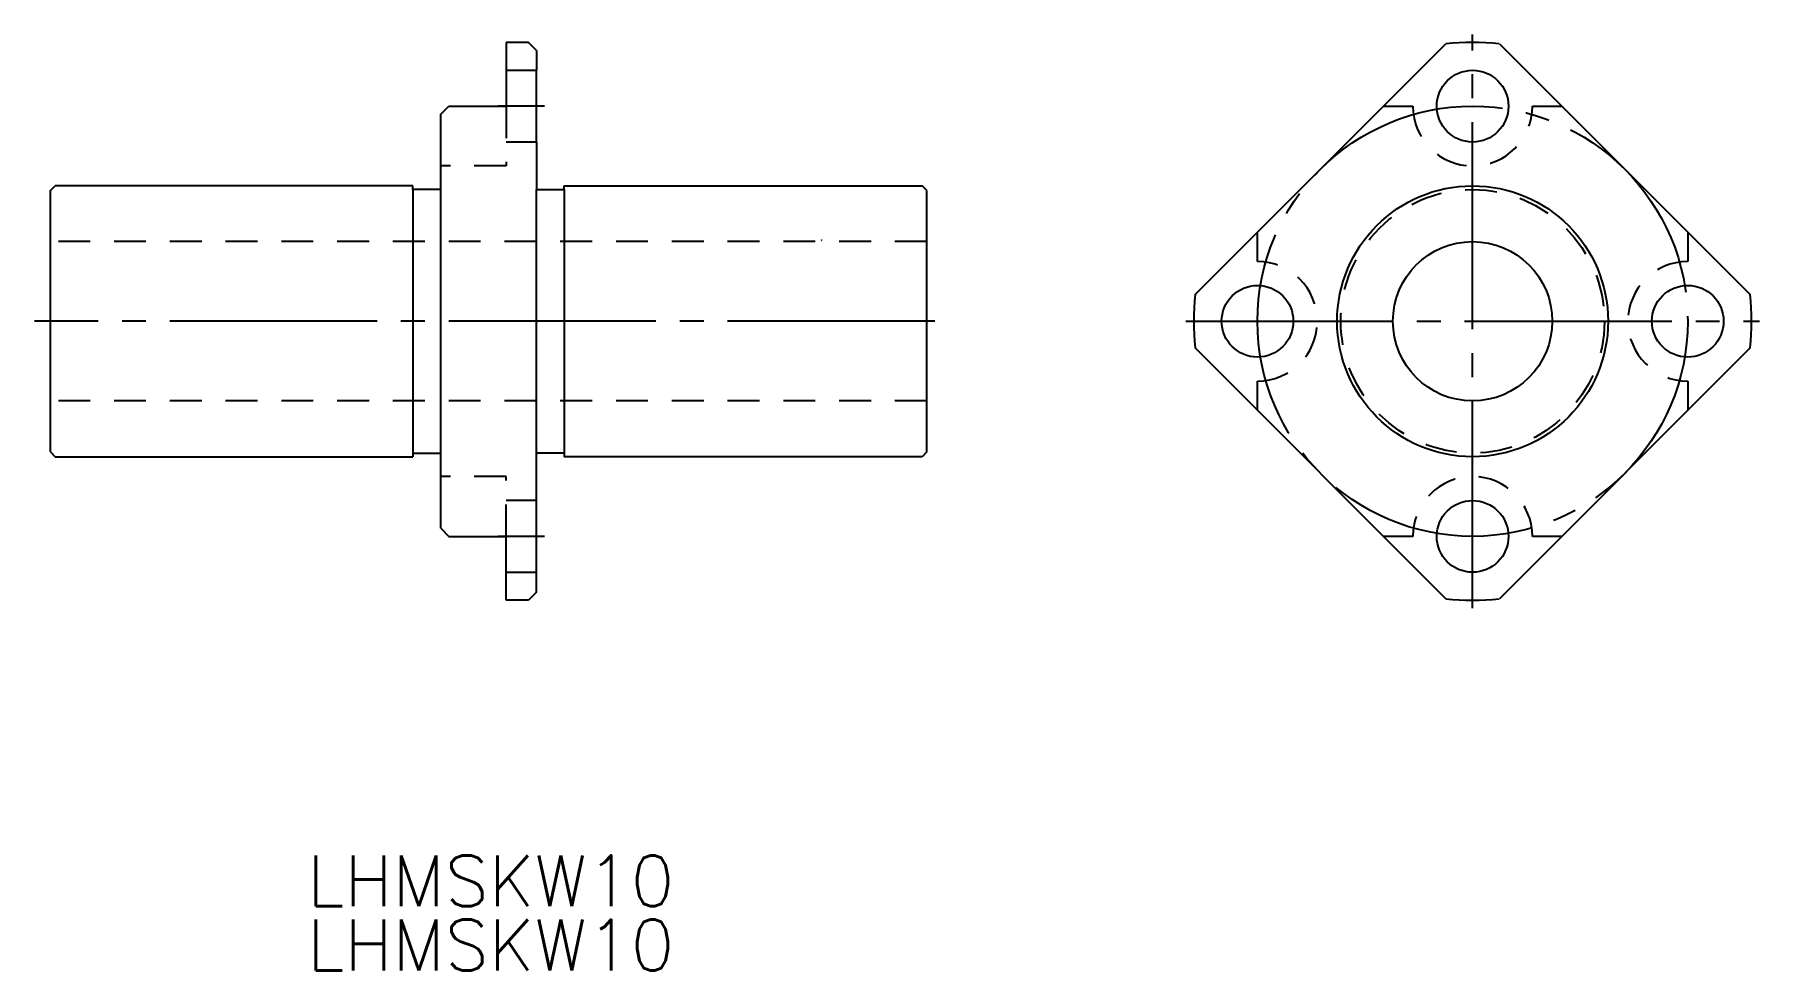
# Model space of a CAD drawing. Extents: x 132 to 241, y 123 to 182.
import ezdxf

# ---------------------------------------------------------------- set-up
doc = ezdxf.new("R2010")
doc.units = 0
doc.linetypes.add('CENTER', pattern=[17.5, 13, -1.5, 1.5, -1.5])
doc.linetypes.add('DASHED', pattern=[3.5, 2, -1.5])
doc.layers.get('0').update_dxf_attribs({"linetype": 'CONTINUOUS'})
doc.layers.add('CENTER', color=1, linetype='CENTER')
doc.styles.get("Standard").update_dxf_attribs({"font": 'txt.shx', "bigfont": '@extfont2.shx'})

msp = doc.modelspace()

# ---------------------------------------------------------------- linework, layer by layer
at = {"color": 7, "linetype": 'CONTINUOUS'}
for p, q in [((163.34, 181.65), (161.94, 181.65)), ((161.94, 181.65), (161.94, 177.65)), ((163.84, 181.15), (163.34, 181.65)), ((163.84, 181.15), (163.84, 179.9)), ((205.17, 165.82), (220.92, 181.57)), ((224.27, 181.57), (240.01, 165.82)), ((163.84, 175.4), (163.84, 179.9)), ((157.84, 177.14), (158.34, 177.65)), ((158.34, 177.65), (161.94, 177.65)), ((157.84, 151.16), (157.84, 177.14)), ((163.84, 175.4), (163.84, 173.45)), ((163.84, 173.45), (163.84, 172.42)), ((133.34, 172.35), (133.64, 172.65)), ((133.34, 155.95), (133.34, 172.35)), ((156.09, 172.65), (133.64, 172.65)), ((156.09, 172.42), (156.09, 172.65)), ((156.09, 172.42), (156.09, 155.65)), ((157.84, 172.42), (156.09, 172.42)), ((163.84, 172.42), (165.59, 172.42)), ((163.84, 147.15), (163.84, 172.42)), ((165.59, 172.65), (188.04, 172.65)), ((165.59, 172.42), (165.59, 172.65)), ((165.59, 172.42), (165.59, 155.65)), ((188.34, 172.35), (188.04, 172.65)), ((188.34, 155.95), (188.34, 172.35)), ((181.7, 169.24), (181.74, 169.24)), ((181.74, 169.26), (181.74, 169.24)), ((220.92, 146.73), (205.17, 162.48)), ((240.01, 162.48), (224.27, 146.73)), ((133.34, 155.95), (133.64, 155.65)), ((188.34, 155.95), (188.04, 155.65)), ((133.64, 155.65), (156.09, 155.65)), ((156.09, 155.87), (157.84, 155.87)), ((165.59, 155.87), (163.84, 155.87)), ((188.04, 155.65), (165.59, 155.65)), ((157.84, 151.16), (158.34, 150.65)), ((158.34, 150.65), (161.94, 150.65)), ((161.94, 146.65), (161.94, 150.65)), ((163.34, 146.65), (161.94, 146.65)), ((163.84, 147.15), (163.34, 146.65))]:
    msp.add_line(p, q, dxfattribs=at)
at = {"color": 3, "linetype": 'DASHED'}
for p, q in [((161.94, 179.9), (163.84, 179.9)), ((161.94, 177.65), (161.94, 173.9)), ((217, 177.65), (218.84, 177.65)), ((226.34, 177.65), (228.19, 177.65)), ((163.84, 175.4), (161.94, 175.4)), ((161.94, 173.9), (157.84, 173.9)), ((188.34, 169.15), (133.34, 169.15)), ((209.09, 167.9), (209.09, 169.74)), ((236.09, 169.74), (236.09, 167.9)), ((209.09, 158.56), (209.09, 160.4)), ((236.09, 160.4), (236.09, 158.56)), ((188.34, 159.15), (133.34, 159.15)), ((161.94, 154.4), (157.84, 154.4)), ((161.94, 150.65), (161.94, 154.4)), ((163.84, 152.9), (161.94, 152.9)), ((218.84, 150.65), (217, 150.65)), ((228.19, 150.65), (226.34, 150.65)), ((161.94, 148.4), (163.84, 148.4))]:
    msp.add_line(p, q, dxfattribs=at)
at = {"color": 7, "linetype": 'CONTINUOUS'}
for centre, radius in [((222.59, 177.65), 2.25), ((222.59, 164.15), 8.5), ((222.59, 164.15), 5), ((209.09, 164.15), 2.25), ((236.09, 164.15), 2.25), ((222.59, 150.65), 2.25)]:
    msp.add_circle(centre, radius, dxfattribs=at)
at = {"color": 3, "linetype": 'DASHED'}
msp.add_circle((222.59, 164.15), 8.27, dxfattribs=at)
at = {"color": 7, "linetype": 'CONTINUOUS'}
for start, end in [(84.5177, 95.4823), (174.5177, 185.4823), (354.5177, 5.4823), (264.5177, 275.4823)]:
    msp.add_arc((222.59, 164.15), 17.5, start, end, dxfattribs=at)
at = {"color": 3, "linetype": 'DASHED'}
for centre, start, end in [((222.59, 177.65), 180, 0), ((209.09, 164.15), 270, 90), ((236.09, 164.15), 90, 270), ((222.59, 150.65), 0, 180)]:
    msp.add_arc(centre, 3.75, start, end, dxfattribs=at)
at = {"layer": 'CENTER', "color": 1, "linetype": 'CENTER'}
for p, q in [((222.59, 146.15), (222.59, 182.15)), ((164.34, 177.65), (161.44, 177.65)), ((188.84, 164.15), (132.34, 164.15)), ((204.59, 164.15), (240.59, 164.15)), ((164.34, 150.65), (161.44, 150.65))]:
    msp.add_line(p, q, dxfattribs=at)
msp.add_circle((222.59, 164.15), 13.5, dxfattribs=at)

# ---------------------------------------------------------------- texts
at = {"color": 7, "linetype": 'CONTINUOUS'}
for p in [(149.46, 127.43), (149.46, 123.4)]:
    msp.add_text('LHMSKW10', height=3.2, dxfattribs=at).set_placement(p)

doc.saveas('drawing.dxf')
